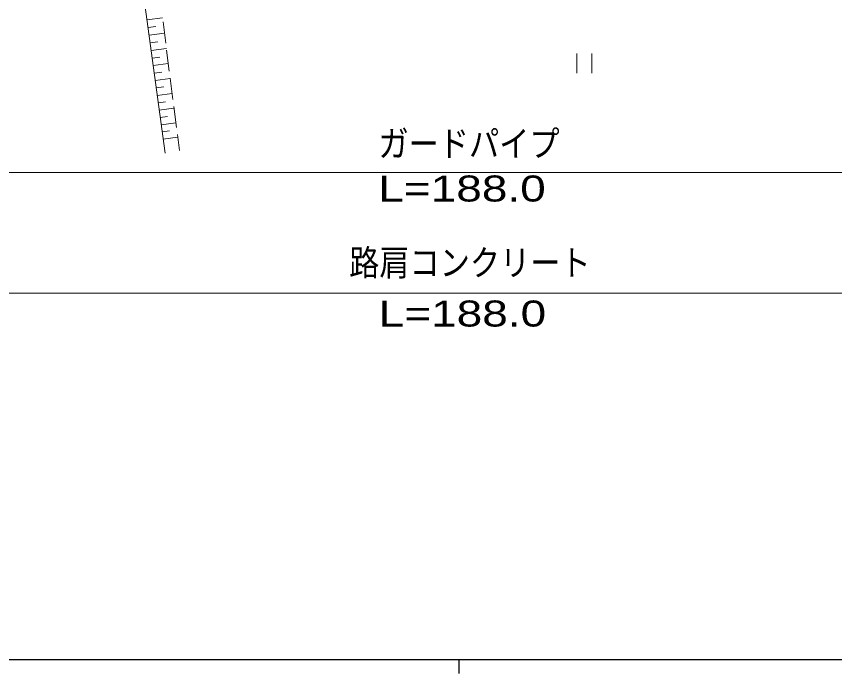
# Model space of a CAD drawing. Units: millimetres, scale not verified. Extents: x 40000 to 680000, y 20000 to 380000.
# Drawn here: x 136848 to 194466, y 204000 to 250302 of the extents above; entities that cross this region are included whole.
import ezdxf
from ezdxf.enums import TextEntityAlignment as Align

# ---------------------------------------------------------------- set-up
doc = ezdxf.new("R2010")
doc.units = ezdxf.units.MM
doc.header["$LTSCALE"] = 1000
for name, color, linetype, lineweight in [('M-STR-HTXT', 7, 'Continuous', 13), ('M-TTL-BAND', 7, 'Continuous', 25), ('M-WORK', 1, 'Continuous', 13)]:
    doc.layers.add(name, color=color, linetype=linetype, lineweight=lineweight)
doc.styles.add('ＭＳ Ｐゴシック', font='')
doc.styles.get('ＭＳ Ｐゴシック').set_extended_font_data('MS PGothic')

msp = doc.modelspace()

# ---------------------------------------------------------------- linework, layer by layer
at = {"layer": 'M-STR-HTXT'}
for p, q in [((69374, 239310), (267188, 239310)), ((69374, 230800), (267188, 230800))]:
    msp.add_line(p, q, dxfattribs=at)
at = {"layer": 'M-TTL-BAND'}
for p, q in [((40000, 205000), (579000, 205000)), ((168000, 205000), (168000, 204000))]:
    msp.add_line(p, q, dxfattribs=at)
at = {"layer": 'M-WORK'}
for p, q in [((146045, 250051), (147138, 250200)), ((146119, 249510), (146661, 249583)), ((147365, 248419), (147175, 249907)), ((146193, 248968), (147276, 249116)), ((146266, 248432), (146803, 248505)), ((146340, 247895), (147413, 248041)), ((147617, 246435), (147428, 247923)), ((146412, 247363), (146944, 247436)), ((176308, 247690), (176308, 246290)), ((177358, 246290), (177358, 247690)), ((146485, 246831), (147548, 246977)), ((146557, 246304), (147084, 246376)), ((146629, 245777), (147683, 245921)), ((147870, 244451), (147681, 245939)), ((146700, 245255), (147222, 245326)), ((146771, 244732), (147816, 244875)), ((146842, 244215), (147360, 244285)), ((146913, 243697), (147948, 243838)), ((148123, 242467), (147933, 243955)), ((146983, 243184), (147496, 243254)), ((147053, 242671), (148079, 242811)), ((147122, 242162), (147631, 242232)), ((147192, 241654), (148209, 241792)), ((148330, 240841), (148186, 241971))]:
    msp.add_line(p, q, dxfattribs=at)
msp.add_lwpolyline([(115420, 255210), (145822, 251685), (147327, 240663)], dxfattribs=at)

# ---------------------------------------------------------------- texts
at = {"layer": 'M-STR-HTXT', "style": 'ＭＳ Ｐゴシック'}
for s, width, p in [('ガードパイプ', 0.85, (168721, 239870)), ('L=188.0', 1.35, (168229, 236708)), ('路肩コンクリート', 0.85, (168783, 231485)), ('L=188.0', 1.35, (168257, 227901))]:
    msp.add_text(s, height=1833, dxfattribs=dict(at, width=width)).set_placement(p, align=Align.BOTTOM_CENTER)

doc.saveas('drawing.dxf')
